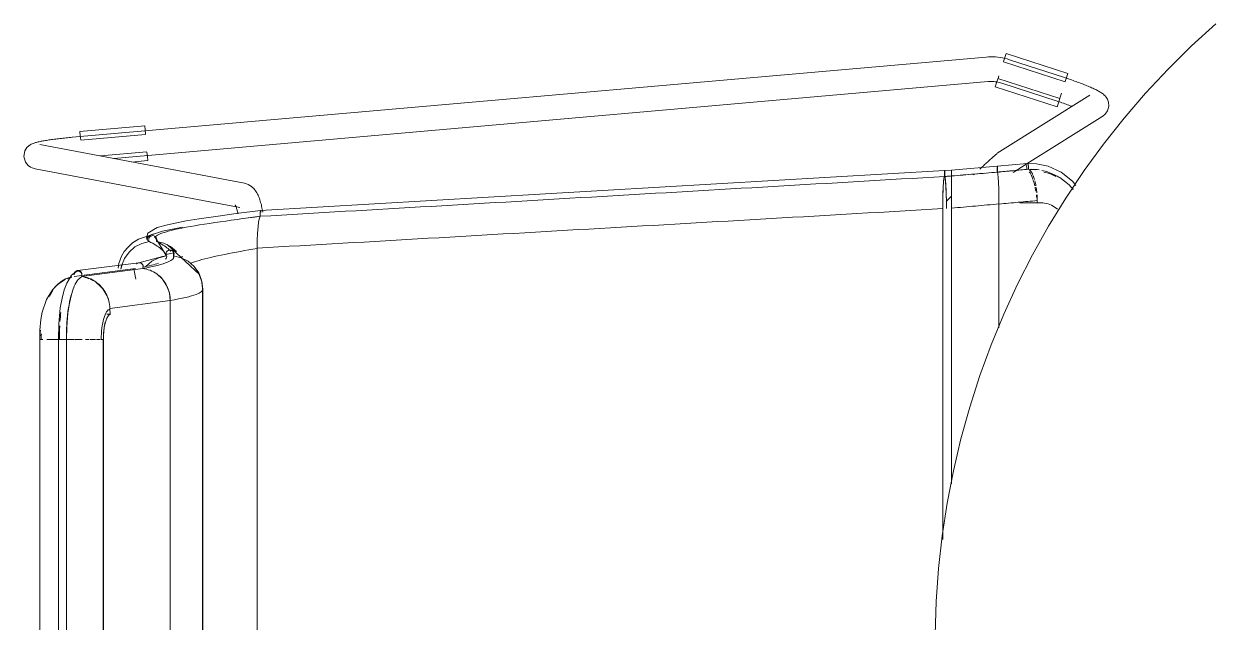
# Model space of a CAD drawing. Header units: millimetres. Extents: x 155927 to 326028, y -36033 to 97293.
# Drawn here: x 158907 to 159482, y 25555 to 25845 of the extents above; entities that cross this region are included whole.
import ezdxf

# ---------------------------------------------------------------- set-up
doc = ezdxf.new("R2010")
doc.units = ezdxf.units.MM
doc.header["$MEASUREMENT"] = 0
doc.layers.add('I-FURN', color=8, linetype='CONTINUOUS', lineweight=9)

msp = doc.modelspace()

# ---------------------------------------------------------------- linework, layer by layer
at = {"layer": 'I-FURN'}
for p, q in [((159485.06, 25845.47), (159473.25, 25834.68)), ((159473.25, 25834.68), (159461.87, 25823.43)), ((159373.53, 25829.29), (158930.21, 25790.35)), ((159373.57, 25829.3), (159373.53, 25829.3)), ((159374.71, 25829.37), (159373.57, 25829.3)), ((159375.86, 25829.4), (159374.71, 25829.37)), ((159377, 25829.39), (159375.86, 25829.4)), ((159378.14, 25829.33), (159377, 25829.39)), ((159379.28, 25829.22), (159378.14, 25829.33)), ((159380.41, 25829.07), (159379.28, 25829.22)), ((159381.53, 25828.87), (159380.41, 25829.07)), ((159382.65, 25828.63), (159381.53, 25828.87)), ((159381.91, 25826.97), (159411.91, 25817.28)), ((159381.95, 25827.08), (159382.58, 25829.06)), ((159382.58, 25829.06), (159383.21, 25831.01)), ((159383.75, 25828.34), (159382.65, 25828.63)), ((159383.21, 25831.01), (159413.22, 25821.32)), ((159384.85, 25828.01), (159383.75, 25828.34)), ((159411.66, 25819.3), (159384.85, 25828.01)), ((159379.33, 25818.99), (159379.71, 25820.16)), ((159413.22, 25821.32), (159412.59, 25819.37)), ((159461.87, 25823.43), (159450.96, 25811.73)), ((158950.23, 25780.06), (159374.58, 25817.34)), ((159374.58, 25817.34), (159375.24, 25817.39)), ((159375.24, 25817.39), (159375.9, 25817.4)), ((159375.9, 25817.4), (159376.56, 25817.4)), ((159376.56, 25817.4), (159377.23, 25817.36)), ((159377.23, 25817.36), (159377.89, 25817.3)), ((159377.89, 25817.3), (159378.54, 25817.21)), ((159378, 25814.85), (159378.63, 25816.81)), ((159378, 25814.85), (159408, 25805.16)), ((159378.54, 25817.21), (159379.19, 25817.1)), ((159378.63, 25816.81), (159379.26, 25818.78)), ((159379.19, 25817.1), (159379.84, 25816.96)), ((159409.31, 25809.21), (159379.3, 25818.9)), ((159379.84, 25816.96), (159380.48, 25816.79)), ((159380.48, 25816.79), (159381.12, 25816.6)), ((159381.12, 25816.6), (159381.14, 25816.6)), ((159381.14, 25816.6), (159407.96, 25807.88)), ((159412.12, 25819.15), (159411.66, 25819.3)), ((159412.59, 25819.37), (159411.95, 25817.39)), ((159412.86, 25818.9), (159412.12, 25819.15)), ((159413.6, 25818.66), (159412.86, 25818.9)), ((159414.33, 25818.41), (159413.6, 25818.66)), ((159415.06, 25818.16), (159414.33, 25818.41)), ((159415.78, 25817.9), (159415.06, 25818.16)), ((159416.5, 25817.65), (159415.78, 25817.9)), ((159417.2, 25817.4), (159416.5, 25817.65)), ((159417.9, 25817.14), (159417.2, 25817.4)), ((159418.59, 25816.89), (159417.9, 25817.14)), ((159419.27, 25816.63), (159418.59, 25816.89)), ((159419.93, 25816.38), (159419.27, 25816.63)), ((159420.59, 25816.12), (159419.93, 25816.38)), ((159421.23, 25815.87), (159420.59, 25816.12)), ((159421.85, 25815.62), (159421.23, 25815.87)), ((159422.46, 25815.37), (159421.85, 25815.62)), ((159423.06, 25815.13), (159422.46, 25815.37)), ((159423.64, 25814.88), (159423.06, 25815.13)), ((159424.2, 25814.64), (159423.64, 25814.88)), ((159424.74, 25814.4), (159424.2, 25814.64)), ((159425.27, 25814.16), (159424.74, 25814.4)), ((159423.82, 25810.81), (159380.23, 25783.5)), ((159409.27, 25809.09), (159408.63, 25807.12)), ((159409.34, 25809.3), (159410.14, 25811.78)), ((159425.78, 25813.93), (159425.27, 25814.16)), ((159426.27, 25813.69), (159425.78, 25813.93)), ((159426.75, 25813.46), (159426.27, 25813.69)), ((159427.2, 25813.23), (159426.75, 25813.46)), ((159427.64, 25813), (159427.2, 25813.23)), ((159428.07, 25812.77), (159427.64, 25813)), ((159428.48, 25812.54), (159428.07, 25812.77)), ((159428.88, 25812.31), (159428.48, 25812.54)), ((159429.27, 25812.07), (159428.88, 25812.31)), ((159429.66, 25811.81), (159429.27, 25812.07)), ((159430.05, 25811.53), (159429.66, 25811.81)), ((159430.45, 25811.22), (159430.05, 25811.53)), ((159430.88, 25810.85), (159430.45, 25811.22)), ((159431.34, 25810.39), (159430.88, 25810.85)), ((159431.86, 25809.76), (159431.34, 25810.39)), ((159432.43, 25808.85), (159431.86, 25809.76)), ((159432.95, 25807.46), (159432.43, 25808.85)), ((159450.96, 25811.73), (159440.52, 25799.6)), ((159408.29, 25807.78), (159407.96, 25807.88)), ((159408.63, 25807.12), (159408, 25805.16)), ((159408.98, 25807.55), (159408.29, 25807.78)), ((159409.67, 25807.32), (159408.98, 25807.55)), ((159410.35, 25807.09), (159409.67, 25807.32)), ((159411.03, 25806.85), (159410.35, 25807.09)), ((159411.7, 25806.62), (159411.03, 25806.85)), ((159412.37, 25806.38), (159411.7, 25806.62)), ((159413.03, 25806.15), (159412.37, 25806.38)), ((159413.67, 25805.91), (159413.03, 25806.15)), ((159414.31, 25805.68), (159413.67, 25805.91)), ((159414.93, 25805.44), (159414.31, 25805.68)), ((159431.31, 25801.53), (159432.53, 25803.26)), ((159432.53, 25803.26), (159433.12, 25805.49)), ((159433.12, 25805.49), (159432.95, 25807.46)), ((159393.42, 25777.6), (159430.19, 25800.64)), ((159431.31, 25801.53), (159430.19, 25800.64)), ((159440.52, 25799.6), (159430.58, 25787.07)), ((158933.82, 25793.16), (158965.23, 25795.92)), ((158933.99, 25791.12), (158933.82, 25793.16)), ((158934.19, 25788.93), (158965.6, 25791.69)), ((158965.23, 25795.92), (158965.41, 25793.88)), ((158965.41, 25793.88), (158965.59, 25791.81)), ((158908.06, 25785.38), (158908.97, 25786.23)), ((158908.97, 25786.23), (158909.67, 25786.71)), ((158909.67, 25786.71), (158910.23, 25787.02)), ((158910.23, 25787.02), (158910.7, 25787.23)), ((158910.7, 25787.23), (158911.13, 25787.4)), ((158911.13, 25787.4), (158911.54, 25787.54)), ((158911.54, 25787.54), (158911.93, 25787.67)), ((158911.93, 25787.67), (158912.33, 25787.78)), ((158912.33, 25787.78), (158912.73, 25787.89)), ((158912.73, 25787.89), (158913.14, 25787.99)), ((158913.14, 25787.99), (158913.57, 25788.09)), ((158913.57, 25788.09), (158914.01, 25788.19)), ((158914.01, 25788.19), (158914.47, 25788.29)), ((159013.65, 25768.05), (158914.36, 25786.87)), ((158914.47, 25788.29), (158914.95, 25788.38)), ((158914.95, 25788.38), (158915.45, 25788.48)), ((158915.45, 25788.48), (158915.96, 25788.57)), ((158915.96, 25788.57), (158916.49, 25788.67)), ((158916.49, 25788.67), (158917.04, 25788.76)), ((158917.04, 25788.76), (158917.61, 25788.85)), ((158917.61, 25788.85), (158918.2, 25788.94)), ((158918.2, 25788.94), (158918.8, 25789.04)), ((158918.8, 25789.04), (158919.42, 25789.13)), ((158919.42, 25789.13), (158920.06, 25789.22)), ((158920.06, 25789.22), (158920.7, 25789.3)), ((158920.7, 25789.3), (158921.37, 25789.39)), ((158921.37, 25789.39), (158922.04, 25789.48)), ((158922.04, 25789.48), (158922.73, 25789.57)), ((158922.73, 25789.57), (158923.43, 25789.65)), ((158923.43, 25789.65), (158924.14, 25789.73)), ((158924.14, 25789.73), (158924.86, 25789.81)), ((158924.86, 25789.81), (158925.58, 25789.89)), ((158925.58, 25789.89), (158926.32, 25789.97)), ((158926.32, 25789.97), (158927.06, 25790.05)), ((158927.06, 25790.05), (158927.8, 25790.12)), ((158927.8, 25790.12), (158928.55, 25790.19)), ((158928.55, 25790.19), (158929.3, 25790.26)), ((158929.3, 25790.26), (158930.05, 25790.33)), ((158930.05, 25790.33), (158930.21, 25790.35)), ((158934.18, 25789.05), (158933.99, 25791.12)), ((159430.58, 25787.07), (159421.14, 25774.15)), ((158906.53, 25780.96), (158907.02, 25783.72)), ((158907.37, 25778.21), (158906.53, 25780.96)), ((158907.02, 25783.72), (158908.06, 25785.38)), ((158966.34, 25783.24), (158943.86, 25781.27)), ((158966.35, 25783.12), (158966.53, 25781.05)), ((158966.53, 25781.05), (158966.71, 25779.01)), ((159376.09, 25780.06), (159375.73, 25779.73)), ((159376.45, 25780.38), (159376.09, 25780.06)), ((159376.78, 25780.68), (159376.45, 25780.38)), ((159377.1, 25780.97), (159376.78, 25780.68)), ((159377.41, 25781.24), (159377.1, 25780.97)), ((159377.71, 25781.5), (159377.41, 25781.24)), ((159377.99, 25781.74), (159377.71, 25781.5)), ((159378.25, 25781.97), (159377.99, 25781.74)), ((159378.51, 25782.18), (159378.25, 25781.97)), ((159378.75, 25782.39), (159378.51, 25782.18)), ((159378.98, 25782.58), (159378.75, 25782.39)), ((159379.2, 25782.76), (159378.98, 25782.58)), ((159379.42, 25782.93), (159379.2, 25782.76)), ((159379.65, 25783.1), (159379.42, 25782.93)), ((159379.91, 25783.29), (159379.65, 25783.1)), ((159380.23, 25783.5), (159379.91, 25783.29)), ((158907.37, 25778.21), (158908.69, 25776.64)), ((158908.69, 25776.64), (158909.77, 25775.89)), ((158909.77, 25775.89), (158910.57, 25775.51)), ((158910.57, 25775.51), (158911.19, 25775.3)), ((158911.19, 25775.3), (158911.71, 25775.16)), ((158911.71, 25775.16), (158912.12, 25775.08)), ((158912.12, 25775.08), (159011.42, 25756.26)), ((158958.82, 25778.32), (158966.71, 25779.01)), ((159021.5, 25754.86), (159353.41, 25774.15)), ((159353.38, 25774.08), (159353.35, 25773.9)), ((159353.41, 25774.15), (159353.38, 25774.08)), ((159356.76, 25774.42), (159353.41, 25774.15)), ((159353.43, 25774.08), (159353.41, 25774.15)), ((159353.46, 25773.89), (159353.43, 25774.08)), ((159356.76, 25774.42), (159378.97, 25776.25)), ((159356.76, 25774.35), (159356.76, 25774.42)), ((159356.76, 25774.42), (159356.77, 25774.35)), ((159356.77, 25774.36), (159356.76, 25774.42)), ((159356.76, 25774.42), (159356.76, 25774.36)), ((159356.76, 25774.36), (159356.76, 25774.17)), ((159356.76, 25774.16), (159356.76, 25774.35)), ((159356.76, 25774.17), (159356.76, 25773.87)), ((159356.76, 25773.87), (159356.76, 25774.16)), ((159356.77, 25774.17), (159356.77, 25774.36)), ((159356.77, 25774.35), (159356.77, 25774.17)), ((159356.77, 25774.17), (159356.77, 25773.87)), ((159356.77, 25773.88), (159356.77, 25774.17)), ((159370.98, 25775.33), (159370.49, 25774.88)), ((159371.46, 25775.78), (159370.98, 25775.33)), ((159371.93, 25776.22), (159371.46, 25775.78)), ((159372.39, 25776.65), (159371.93, 25776.22)), ((159372.84, 25777.08), (159372.39, 25776.65)), ((159373.29, 25777.49), (159372.84, 25777.08)), ((159373.72, 25777.89), (159373.29, 25777.49)), ((159374.15, 25778.29), (159373.72, 25777.89)), ((159374.56, 25778.67), (159374.15, 25778.29)), ((159374.96, 25779.03), (159374.56, 25778.67)), ((159375.35, 25779.39), (159374.96, 25779.03)), ((159375.73, 25779.73), (159375.35, 25779.39)), ((159378.87, 25774.87), (159378.86, 25774.38)), ((159378.86, 25774.38), (159378.87, 25774.87)), ((159378.86, 25774.38), (159378.86, 25773.89)), ((159378.86, 25773.88), (159378.86, 25774.38)), ((159378.88, 25775.33), (159378.87, 25774.87)), ((159378.87, 25774.87), (159378.88, 25775.32)), ((159378.92, 25776), (159378.89, 25775.71)), ((159378.89, 25775.7), (159378.92, 25776)), ((159378.94, 25776.19), (159378.92, 25776)), ((159378.92, 25776), (159378.94, 25776.18)), ((159378.97, 25776.25), (159378.94, 25776.19)), ((159378.94, 25776.18), (159378.97, 25776.25)), ((159378.97, 25776.25), (159393.46, 25777.67)), ((159378.97, 25776.25), (159378.99, 25776.18)), ((159378.99, 25776.18), (159378.97, 25776.25)), ((159379.02, 25775.99), (159378.99, 25776.18)), ((159379.04, 25775.7), (159379.02, 25775.99)), ((159379.02, 25775.99), (159379.04, 25775.69)), ((159379.05, 25775.31), (159379.04, 25775.7)), ((159379.04, 25775.69), (159379.05, 25775.31)), ((159379.06, 25774.86), (159379.05, 25775.31)), ((159379.05, 25775.31), (159379.06, 25774.86)), ((159379.07, 25774.37), (159379.06, 25774.86)), ((159379.06, 25774.86), (159379.07, 25774.36)), ((159379.07, 25773.87), (159379.07, 25774.37)), ((159379.07, 25774.36), (159379.07, 25773.87)), ((159386.6, 25773.33), (159393.05, 25777.37)), ((159398.02, 25777.46), (159392.56, 25777.55)), ((159403.67, 25776.25), (159398.02, 25777.46)), ((159409.99, 25773.35), (159403.67, 25776.25)), ((159421.14, 25774.15), (159412.23, 25760.86)), ((159352.9, 25768.68), (159352.74, 25766.17)), ((159353.1, 25770.43), (159352.9, 25768.68)), ((159353.31, 25771.31), (159353.1, 25770.43)), ((159353.31, 25773.22), (159353.3, 25772.77)), ((159353.3, 25772.77), (159353.3, 25772.28)), ((159353.3, 25772.28), (159353.3, 25771.78)), ((159353.3, 25771.78), (159353.31, 25771.31)), ((159353.33, 25773.6), (159353.31, 25773.22)), ((159353.35, 25773.9), (159353.33, 25773.6)), ((159353.48, 25773.6), (159353.46, 25773.89)), ((159353.5, 25773.21), (159353.48, 25773.6)), ((159353.51, 25772.76), (159353.5, 25773.21)), ((159353.52, 25772.27), (159353.51, 25772.76)), ((159353.51, 25771.78), (159353.52, 25772.27)), ((159353.51, 25771.31), (159353.51, 25771.78)), ((159353.72, 25770.41), (159353.51, 25771.31)), ((159353.91, 25768.65), (159353.72, 25770.41)), ((159354.07, 25766.16), (159353.91, 25768.65)), ((159356.72, 25766.43), (159356.73, 25768.93)), ((159356.73, 25768.93), (159356.72, 25766.43)), ((159356.73, 25768.93), (159356.74, 25770.68)), ((159356.74, 25770.68), (159356.73, 25768.93)), ((159356.76, 25773.49), (159356.76, 25773.87)), ((159356.76, 25773.87), (159356.76, 25773.49)), ((159356.76, 25773.03), (159356.76, 25773.49)), ((159356.76, 25773.49), (159356.76, 25773.04)), ((159356.76, 25773.04), (159356.76, 25772.55)), ((159356.76, 25772.54), (159356.76, 25773.03)), ((159356.76, 25772.55), (159356.76, 25772.05)), ((159356.76, 25772.05), (159356.76, 25772.54)), ((159356.76, 25771.58), (159356.76, 25772.05)), ((159356.76, 25772.05), (159356.76, 25771.58)), ((159356.77, 25773.5), (159356.77, 25773.88)), ((159356.77, 25773.87), (159356.77, 25773.49)), ((159356.77, 25773.04), (159356.77, 25773.5)), ((159356.77, 25773.49), (159356.77, 25773.04)), ((159356.77, 25773.04), (159356.77, 25772.55)), ((159356.77, 25772.55), (159356.77, 25773.04)), ((159356.77, 25772.55), (159356.77, 25772.05)), ((159356.77, 25772.06), (159356.77, 25772.55)), ((159356.77, 25771.59), (159356.77, 25772.06)), ((159356.77, 25772.05), (159356.77, 25771.58)), ((159356.79, 25770.7), (159356.77, 25771.59)), ((159356.77, 25771.58), (159356.79, 25770.7)), ((159356.79, 25770.7), (159356.8, 25768.95)), ((159356.8, 25768.95), (159356.79, 25770.7)), ((159356.8, 25768.95), (159356.81, 25766.45)), ((159356.81, 25766.45), (159356.8, 25768.95)), ((159368.01, 25772.52), (159367.5, 25772.04)), ((159378.86, 25773.89), (159378.87, 25773.41)), ((159378.87, 25773.41), (159378.86, 25773.88)), ((159379.06, 25773.4), (159379.07, 25773.87)), ((159379.07, 25773.87), (159379.06, 25773.4)), ((159379.06, 25773.4), (159379.25, 25772.51)), ((159379.25, 25772.51), (159379.06, 25773.4)), ((159379.25, 25772.51), (159379.43, 25770.79)), ((159379.43, 25770.77), (159379.25, 25772.51)), ((159379.43, 25770.78), (159379.58, 25768.34)), ((159379.58, 25768.3), (159379.43, 25770.77)), ((159409.28, 25770.77), (159405.59, 25772.68)), ((159413.85, 25767.28), (159409.28, 25770.77)), ((159415.52, 25769.01), (159409.99, 25773.35)), ((159417.15, 25766.97), (159415.52, 25769.01)), ((159013.65, 25768.05), (159014.64, 25767.79)), ((159014.64, 25767.79), (159015.53, 25767.43)), ((159015.53, 25767.43), (159016.32, 25766.99)), ((159016.32, 25766.99), (159017.01, 25766.51)), ((159017.01, 25766.51), (159017.61, 25766)), ((159017.61, 25766), (159018.13, 25765.48)), ((159018.13, 25765.48), (159018.58, 25764.95)), ((159018.58, 25764.95), (159018.98, 25764.42)), ((159018.98, 25764.42), (159019.34, 25763.88)), ((159019.34, 25763.88), (159019.66, 25763.34)), ((159019.66, 25763.34), (159019.95, 25762.81)), ((159019.95, 25762.81), (159020.23, 25762.25)), ((159352.62, 25763.04), (159352.54, 25759.48)), ((159352.74, 25766.17), (159352.62, 25763.04)), ((159354.19, 25763.04), (159354.07, 25766.16)), ((159354.27, 25759.49), (159354.19, 25763.04)), ((159356.7, 25759.75), (159356.71, 25763.31)), ((159356.71, 25763.31), (159356.7, 25759.75)), ((159356.82, 25763.32), (159356.81, 25766.45)), ((159356.81, 25766.44), (159356.82, 25763.32)), ((159356.83, 25759.75), (159356.82, 25763.32)), ((159356.82, 25763.31), (159356.83, 25759.75)), ((159379.58, 25768.3), (159379.69, 25765.26)), ((159379.7, 25765.2), (159379.58, 25768.3)), ((159379.7, 25765.2), (159379.77, 25761.76)), ((159379.77, 25761.76), (159379.7, 25765.2)), ((159415.8, 25764.94), (159413.85, 25767.28)), ((159009.19, 25757.48), (159009.2, 25757.46)), ((159009.2, 25757.46), (159009.25, 25757.38)), ((159009.25, 25757.38), (159009.29, 25757.3)), ((159009.29, 25757.3), (159009.37, 25757.14)), ((159009.37, 25757.14), (159009.45, 25756.95)), ((159009.45, 25756.95), (159009.55, 25756.72)), ((159020.23, 25762.25), (159020.48, 25761.69)), ((159020.48, 25761.69), (159020.71, 25761.12)), ((159020.71, 25761.12), (159020.93, 25760.54)), ((159020.93, 25760.54), (159021.14, 25759.95)), ((159021.14, 25759.95), (159021.33, 25759.34)), ((159021.33, 25759.34), (159021.51, 25758.73)), ((159021.51, 25758.73), (159021.69, 25758.1)), ((159021.69, 25758.1), (159021.85, 25757.45)), ((159021.85, 25757.45), (159022, 25756.8)), ((159352.54, 25759.48), (159352.51, 25755.7)), ((159356.82, 25761.76), (159354.15, 25759.18)), ((159354.3, 25755.81), (159354.27, 25759.49)), ((159356.83, 25759.75), (159356.83, 25755.96)), ((159356.83, 25755.96), (159356.83, 25759.75)), ((159379.77, 25761.67), (159379.8, 25758.02)), ((159379.8, 25757.9), (159379.77, 25761.66)), ((159379.8, 25697.79), (159379.8, 25757.9)), ((159379.8, 25757.9), (159379.8, 25697.79)), ((159399.59, 25758.61), (159389.84, 25758.61)), ((159398.35, 25759.6), (159398.35, 25758.55)), ((159412.23, 25760.86), (159403.85, 25747.23)), ((158999.71, 25751.95), (158991.69, 25750.77)), ((159009.64, 25753.3), (158999.71, 25751.95)), ((159009.55, 25756.72), (159009.65, 25756.45)), ((159021.5, 25754.86), (159009.64, 25753.3)), ((159009.65, 25756.45), (159009.76, 25756.15)), ((159009.76, 25756.15), (159009.86, 25755.81)), ((159009.86, 25755.81), (159009.97, 25755.44)), ((159009.97, 25755.44), (159010.08, 25755.05)), ((159010.08, 25755.05), (159010.19, 25754.63)), ((159010.19, 25754.63), (159010.29, 25754.18)), ((159010.29, 25754.18), (159010.39, 25753.71)), ((159010.39, 25753.71), (159010.49, 25753.22)), ((159020.91, 25751.09), (159020.54, 25749.35)), ((159020.54, 25749.35), (159020.91, 25751.09)), ((159020.91, 25751.09), (159021.31, 25751.99)), ((159021.31, 25751.99), (159020.91, 25751.09)), ((159021.32, 25753.91), (159021.29, 25753.45)), ((159021.29, 25753.46), (159021.32, 25753.91)), ((159021.29, 25752.96), (159021.29, 25753.46)), ((159021.29, 25753.45), (159021.29, 25752.96)), ((159021.29, 25752.96), (159021.29, 25752.46)), ((159021.29, 25752.47), (159021.29, 25752.96)), ((159021.31, 25751.99), (159021.29, 25752.47)), ((159021.29, 25752.46), (159021.31, 25751.99)), ((159021.32, 25753.91), (159021.35, 25754.3)), ((159021.35, 25754.29), (159021.32, 25753.91)), ((159021.35, 25754.3), (159021.39, 25754.6)), ((159021.39, 25754.59), (159021.35, 25754.29)), ((159021.55, 25754.8), (159021.5, 25754.86)), ((159021.5, 25754.86), (159021.55, 25754.8)), ((159021.6, 25754.62), (159021.64, 25754.33)), ((159021.64, 25754.32), (159021.6, 25754.61)), ((159021.64, 25754.33), (159021.68, 25753.95)), ((159021.68, 25753.94), (159021.64, 25754.32)), ((159022, 25756.8), (159022.14, 25756.13)), ((159022.14, 25756.13), (159022.28, 25755.45)), ((159022.28, 25755.45), (159022.4, 25754.76)), ((159022.4, 25754.76), (159022.52, 25754.05)), ((159352.51, 25755.7), (159352.51, 25595.12)), ((159352.51, 25595.12), (159352.51, 25755.7)), ((159356.83, 25755.96), (159356.83, 25622.22)), ((159356.83, 25622.22), (159356.83, 25755.96)), ((158971.36, 25746.52), (158966.72, 25743.75)), ((158976.36, 25747.93), (158971.36, 25746.52)), ((158983.58, 25746.75), (158973.92, 25744.85)), ((158985.38, 25749.73), (158976.36, 25747.93)), ((158991.69, 25750.77), (158985.38, 25749.73)), ((159019.99, 25743.8), (159020.23, 25746.85)), ((159020.23, 25746.85), (159019.99, 25743.75)), ((159020.23, 25746.88), (159020.54, 25749.35)), ((159020.54, 25749.34), (159020.23, 25746.85)), ((159020.54, 25749.35), (159020.54, 25749.35)), ((159403.85, 25747.23), (159396.03, 25733.28)), ((158962.21, 25740.86), (158959.38, 25739.05)), ((158973.92, 25744.85), (158962.21, 25740.86)), ((158967.41, 25739.75), (158963.78, 25738.84)), ((158966.72, 25743.75), (158966.19, 25741.57)), ((158966.19, 25741.57), (158966.49, 25740.65)), ((158967.2, 25740.71), (158967.28, 25741.21)), ((158967.28, 25741.21), (158967.2, 25740.72)), ((158967.41, 25739.75), (158967.25, 25740.22)), ((158967.25, 25740.22), (158967.41, 25739.75)), ((158967.47, 25741.67), (158967.28, 25741.21)), ((158967.28, 25741.21), (158967.48, 25741.66)), ((158967.78, 25742.05), (158967.47, 25741.67)), ((158967.48, 25741.66), (158967.78, 25742.05)), ((158967.78, 25742.05), (158968.18, 25742.35)), ((158968.17, 25742.35), (158967.78, 25742.05)), ((158968.63, 25742.55), (158968.17, 25742.35)), ((158968.18, 25742.35), (158968.63, 25742.55)), ((158968.63, 25742.55), (158969.11, 25742.62)), ((158969.11, 25742.62), (158968.63, 25742.55)), ((158969.11, 25742.62), (158969.6, 25742.56)), ((158969.6, 25742.56), (158969.11, 25742.62)), ((158969.6, 25742.56), (158970.06, 25742.38)), ((158970.06, 25742.38), (158969.6, 25742.56)), ((158969.97, 25742.42), (158975.68, 25733.03)), ((158970.06, 25742.38), (158970.46, 25742.09)), ((158970.46, 25742.09), (158970.06, 25742.38)), ((158970.46, 25742.09), (158970.78, 25741.71)), ((158970.78, 25741.71), (158970.46, 25742.09)), ((158970.78, 25741.71), (158970.99, 25741.26)), ((158970.99, 25741.26), (158970.78, 25741.71)), ((158971.05, 25740.27), (158970.9, 25739.8)), ((158970.9, 25739.8), (158971.05, 25740.27)), ((158970.9, 25739.8), (158974.51, 25739.01)), ((158974.51, 25739.01), (158970.9, 25739.8)), ((158970.99, 25741.26), (158971.08, 25740.77)), ((158971.08, 25740.77), (158970.99, 25741.26)), ((158971.08, 25740.77), (158971.05, 25740.27)), ((158971.05, 25740.27), (158971.08, 25740.77)), ((159019.78, 25736.52), (159019.84, 25740.21)), ((159019.84, 25740.21), (159019.78, 25736.44)), ((159019.84, 25740.27), (159019.99, 25743.75)), ((159019.99, 25743.75), (159019.84, 25740.21)), ((158955.36, 25734.89), (158954.02, 25732.61)), ((158957.14, 25737.05), (158955.36, 25734.89)), ((158957.63, 25734.62), (158955.46, 25731.54)), ((158959.38, 25739.05), (158957.14, 25737.05)), ((158960.46, 25737.1), (158957.63, 25734.62)), ((158957.63, 25734.62), (158958.6, 25735.61)), ((158963.78, 25738.84), (158960.46, 25737.1)), ((158974.51, 25739.01), (158977.83, 25737.36)), ((158977.83, 25737.37), (158974.51, 25739.01)), ((158979.39, 25734.3), (158975.5, 25733.47)), ((158975.66, 25734.25), (158975.58, 25733.76)), ((158975.58, 25733.75), (158975.66, 25734.24)), ((158975.86, 25734.7), (158975.66, 25734.25)), ((158975.66, 25734.24), (158975.87, 25734.69)), ((158976.18, 25735.08), (158975.86, 25734.7)), ((158975.87, 25734.69), (158976.18, 25735.08)), ((158976.16, 25738.31), (158991.86, 25723.71)), ((158976.18, 25735.08), (158976.58, 25735.37)), ((158976.58, 25735.37), (158976.18, 25735.08)), ((158976.58, 25735.37), (158977.04, 25735.56)), ((158977.04, 25735.56), (158976.58, 25735.37)), ((158977.04, 25735.56), (158977.53, 25735.63)), ((158977.53, 25735.63), (158977.04, 25735.56)), ((158977.53, 25735.63), (158978.02, 25735.56)), ((158978.02, 25735.56), (158977.53, 25735.63)), ((158980.67, 25734.97), (158977.83, 25737.37)), ((158977.83, 25737.36), (158980.67, 25734.97)), ((158978.02, 25735.56), (158978.48, 25735.37)), ((158978.49, 25735.37), (158978.02, 25735.56)), ((158978.48, 25735.37), (158978.89, 25735.08)), ((158978.89, 25735.08), (158978.49, 25735.37)), ((158978.89, 25735.08), (158979.2, 25734.69)), ((158979.2, 25734.7), (158978.89, 25735.08)), ((158979.4, 25734.25), (158979.2, 25734.7)), ((158979.2, 25734.69), (158979.4, 25734.24)), ((158979.26, 25734.6), (158979.3, 25731.72)), ((158979.49, 25733.76), (158979.4, 25734.25)), ((158979.4, 25734.24), (158979.48, 25733.75)), ((159019.78, 25736.44), (159019.78, 25353.04)), ((159019.78, 25353.04), (159019.78, 25736.44)), ((158932.62, 25725.62), (158962.4, 25729.48)), ((158952.72, 25729.01), (158952.43, 25726.75)), ((158954.02, 25732.61), (158952.72, 25729.01)), ((158955.46, 25731.54), (158954.06, 25728.02)), ((158961.72, 25729.24), (158961.33, 25728.94)), ((158962.16, 25729.43), (158961.72, 25729.24)), ((158962.63, 25729.49), (158962.16, 25729.43)), ((158962.32, 25729.46), (158973.93, 25732.43)), ((158963.1, 25729.42), (158962.63, 25729.49)), ((158963.54, 25729.24), (158963.1, 25729.42)), ((158963.92, 25728.94), (158963.54, 25729.24)), ((158964.22, 25728.56), (158963.92, 25728.94)), ((158964.42, 25728.11), (158964.22, 25728.56)), ((158964.49, 25727.61), (158964.42, 25728.11)), ((158968.67, 25730.14), (158965.8, 25727.63)), ((158972.07, 25731.89), (158968.67, 25730.14)), ((158975.78, 25732.79), (158972.07, 25731.89)), ((158973.93, 25732.43), (158975.8, 25732.76)), ((158975.58, 25733.76), (158975.62, 25733.26)), ((158975.62, 25733.26), (158975.58, 25733.75)), ((158975.78, 25732.79), (158975.62, 25733.26)), ((158975.62, 25733.26), (158975.78, 25732.79)), ((158979.45, 25733.26), (158979.28, 25732.79)), ((158979.29, 25732.79), (158979.45, 25733.26)), ((158983, 25731.9), (158979.29, 25732.79)), ((158979.45, 25733.26), (158979.49, 25733.76)), ((158979.48, 25733.75), (158979.45, 25733.26)), ((158986.4, 25730.14), (158983, 25731.9)), ((158983, 25731.89), (158986.39, 25730.14)), ((158986.39, 25730.14), (158989.26, 25727.63)), ((158989.27, 25727.63), (158986.4, 25730.14)), ((159396.03, 25733.28), (159388.78, 25719.02)), ((158929.74, 25723.37), (158927.43, 25719.54)), ((158932.12, 25725.27), (158929.74, 25723.37)), ((158931.06, 25722.78), (158960.75, 25726.63)), ((158937.03, 25723.55), (158934.59, 25723.24)), ((158964.3, 25726.65), (158934.6, 25722.8)), ((158953.69, 25726.28), (158954.07, 25728.02)), ((158954.06, 25728.02), (158953.69, 25726.28)), ((158959.97, 25726.5), (158960.97, 25721.45)), ((158964.46, 25727.12), (158964.49, 25727.61)), ((158973.81, 25721.53), (158971.07, 25724.02)), ((158989.26, 25727.63), (158991.43, 25724.49)), ((158991.44, 25724.5), (158989.27, 25727.63)), ((158991.26, 25724.81), (158992.99, 25720.35)), ((158991.43, 25724.49), (158992.8, 25720.93)), ((158992.8, 25720.93), (158991.44, 25724.5)), ((158991.86, 25723.71), (158992.56, 25721.79)), ((158922.29, 25718.24), (158920.45, 25716.26)), ((158924.36, 25719.91), (158922.29, 25718.24)), ((158926.63, 25721.24), (158924.36, 25719.91)), ((158927.43, 25719.54), (158926.24, 25716.38)), ((158930.58, 25716.84), (158929.48, 25713.4)), ((158975.89, 25718.42), (158973.87, 25721.46)), ((158977.2, 25714.87), (158975.89, 25718.42)), ((158992.8, 25720.93), (158993.28, 25717.14)), ((158993.28, 25717.14), (158992.8, 25720.93)), ((158992.99, 25720.35), (158993.43, 25716.6)), ((158993.28, 25717.14), (158993.28, 25372.35)), ((158993.28, 25372.35), (158993.28, 25717.14)), ((158993.43, 25677.69), (158993.43, 25716.6)), ((159388.78, 25719.02), (159382.09, 25704.48)), ((158917.58, 25711.55), (158915.56, 25705.39)), ((158920.45, 25716.26), (158917.58, 25711.55)), ((158925.16, 25712.33), (158924.29, 25707.62)), ((158926.24, 25716.38), (158925.16, 25712.33)), ((158929.48, 25713.4), (158928.51, 25708.97)), ((158948.4, 25707.24), (158977.68, 25711.1)), ((158977.68, 25711.1), (158977.2, 25714.87)), ((158977.68, 25711.1), (158977.68, 25378.39)), ((158977.68, 25378.39), (158977.68, 25711.1)), ((158915.56, 25705.39), (158914.91, 25701.9)), ((158924.29, 25707.62), (158923.5, 25699.73)), ((158928.51, 25708.97), (158927.92, 25704.96)), ((158948.47, 25704.52), (158948.4, 25707.24)), ((158914.91, 25701.9), (158914.39, 25696.69)), ((158923.5, 25699.73), (158923.35, 25692.17)), ((158927.92, 25704.96), (158927.39, 25698.39)), ((158945.64, 25698.06), (158946.15, 25700.55)), ((158946.15, 25700.55), (158946.82, 25702.53)), ((158948.47, 25704.52), (158946.8, 25704.52)), ((158946.82, 25702.53), (158947.61, 25703.89)), ((158947.61, 25703.89), (158948.47, 25704.52)), ((159382.09, 25704.48), (159376, 25689.69)), ((158914.39, 25696.69), (158914.31, 25692.17)), ((158927.39, 25698.39), (158927.31, 25692.17)), ((158945.21, 25692.17), (158945.32, 25695.21)), ((158945.32, 25695.21), (158945.64, 25698.06)), ((158914.48, 25692.17), (158914.31, 25692.17)), ((158914.31, 25692.17), (158914.31, 25397.32)), ((158914.33, 25692.17), (158915.8, 25692.17)), ((158917.83, 25692.17), (158920.41, 25692.17)), ((158923.59, 25692.17), (158920.43, 25692.17)), ((158920.58, 25692.17), (158923.59, 25692.17)), ((158923.35, 25692.17), (158923.35, 25397.32)), ((158923.35, 25692.17), (158927.2, 25692.17)), ((158923.42, 25692.17), (158923.35, 25692.17)), ((158923.61, 25692.17), (158923.42, 25692.17)), ((158923.92, 25692.17), (158923.61, 25692.17)), ((158924.31, 25692.17), (158923.92, 25692.17)), ((158924.76, 25692.17), (158924.31, 25692.17)), ((158925.26, 25692.17), (158924.76, 25692.17)), ((158925.75, 25692.17), (158925.26, 25692.17)), ((158926.23, 25692.17), (158925.75, 25692.17)), ((158926.65, 25692.17), (158926.23, 25692.17)), ((158926.98, 25692.17), (158926.65, 25692.17)), ((158927.2, 25692.17), (158926.98, 25692.17)), ((158931.09, 25692.17), (158927.28, 25692.17)), ((158927.28, 25692.17), (158931.09, 25692.17)), ((158927.31, 25397.32), (158927.31, 25692.17)), ((158931.29, 25692.17), (158934.85, 25692.17)), ((158936.47, 25692.17), (158938.32, 25692.17)), ((158938.84, 25692.17), (158941.3, 25692.17)), ((158941.89, 25692.17), (158943.62, 25692.17)), ((158945.15, 25692.17), (158945.15, 25397.32)), ((158945.21, 25397.32), (158945.21, 25692.17)), ((159376, 25689.69), (159370.5, 25674.66)), ((158993.43, 25372.89), (158993.43, 25677.69)), ((159370.5, 25674.66), (159365.61, 25659.43)), ((159365.61, 25659.43), (159361.33, 25644.01)), ((159361.33, 25644.01), (159357.67, 25628.44)), ((159357.67, 25628.44), (159354.64, 25612.73)), ((159354.64, 25612.73), (159352.23, 25596.91)), ((159352.23, 25596.91), (159350.46, 25581.01)), ((159350.46, 25581.01), (159349.33, 25565.05)), ((159349.33, 25565.05), (159348.84, 25549.06))]:
    msp.add_line(p, q, dxfattribs=at)
for centre, major_axis, ratio, start_param, end_param in [((158962.63, 25727.53), (0, -1.96), 0.955139, 1.359855, 3.903556), ((158962.61, 25710.97), (0, -15.78), 0.955139, 2.787556, 3.029056), ((158962.61, 25710.97), (0, -15.78), 0.955139, 2.545839, 2.787386), ((158962.61, 25710.97), (0, -15.78), 0.955139, 2.304047, 2.545717), ((158962.61, 25710.97), (0, -15.78), 0.955139, 1.579038, 2.297985), ((158918.59, 25692.17), (0, -12.4), 0.287441, 4.492176, 4.712389), ((158930.06, 25692.17), (15.75, 0), 0.000004, 0.290246, 0.472486)]:
    msp.add_ellipse(centre, major_axis=major_axis, ratio=ratio, start_param=start_param, end_param=end_param, dxfattribs=at)
for points, knots in [([(159353.31, 25771.32), (159353.3, 25771.54), (159353.29, 25772.03), (159353.3, 25772.66), (159353.31, 25773.12), (159353.32, 25773.54), (159353.35, 25773.99), (159353.39, 25774.15), (159353.41, 25774.15)], [-1, -1, -1, -1, -0.90625, -0.8125, -0.765625, -0.71875, -0.625, -0.501507, -0.501507, -0.501507, -0.501507]), ([(159353.41, 25774.15), (159353.43, 25774.15), (159353.45, 25774.01), (159353.48, 25773.62), (159353.5, 25773.23), (159353.51, 25772.77), (159353.52, 25772.28), (159353.52, 25771.77), (159353.51, 25771.46), (159353.51, 25771.31)], [-0.5, -0.5, -0.5, -0.5, -0.375, -0.3125, -0.25, -0.1875, -0.125, -0.0625, 0, 0, 0, 0]), ([(159393.28, 25774.74), (159393.29, 25774.96), (159393.29, 25775.44), (159393.2, 25776.2), (159393.05, 25776.86), (159392.87, 25777.3), (159392.76, 25777.45), (159392.71, 25777.49)], [-1, -1, -1, -1, -0.90625, -0.8125, -0.71875, -0.625, -0.5625, -0.5625, -0.5625, -0.5625]), ([(159393.61, 25777.62), (159393.63, 25777.61), (159393.68, 25777.56), (159393.75, 25777.46), (159393.85, 25777.26), (159393.95, 25776.94), (159394.03, 25776.55), (159394.06, 25776.19), (159394.08, 25775.82), (159394.07, 25775.37), (159394.04, 25775.01), (159394.01, 25774.84)], [0.5555556, 0.5555556, 0.5555556, 0.5555556, 0.5833333, 0.6180556, 0.6527778, 0.7222222, 0.7916667, 0.8263889, 0.8611111, 0.9305556, 1, 1, 1, 1]), ([(159394.01, 25774.84), (159394.41, 25774.69), (159395.15, 25774.13), (159395.85, 25773), (159396.17, 25772.32)], [0, 0, 0, 0, 0.1666667, 0.3309695, 0.3309695, 0.3309695, 0.3309695]), ([(159400.59, 25774.26), (159402.71, 25773.82), (159405.78, 25772.81), (159408.55, 25771.17), (159409.42, 25770.59)], [0.1763318, 0.1763318, 0.1763318, 0.1763318, 0.3333333, 0.408557, 0.408557, 0.408557, 0.408557]), ([(159352.51, 25755.7), (159352.51, 25756.97), (159352.53, 25759.52), (159352.61, 25763.12), (159352.73, 25766.29), (159352.95, 25769.65), (159353.16, 25771.04), (159353.31, 25771.32)], [-1, -1, -1, -1, -0.833333, -0.666667, -0.5, -0.333333, 0, 0, 0, 0]), ([(159353.51, 25771.31), (159353.65, 25771.02), (159353.86, 25769.62), (159354.08, 25766.27), (159354.2, 25763.12), (159354.28, 25759.56), (159354.3, 25757.05), (159354.3, 25755.81)], [-1, -1, -1, -1, -0.6666667, -0.5, -0.3333333, -0.1666667, -0.003964, -0.003964, -0.003964, -0.003964]), ([(159372.76, 25772.91), (159371.12, 25772.77), (159365.79, 25772.33), (159360.45, 25771.88), (159356.76, 25771.58)], [0.2766114, 0.2766114, 0.2766114, 0.2766114, 0.5, 1, 1, 1, 1]), ([(159407.35, 25771.31), (159406.77, 25771.64), (159404.91, 25772.67), (159402.93, 25773.17), (159401.56, 25773.39)], [0.6175454, 0.6175454, 0.6175454, 0.6175454, 0.6666667, 0.7702374, 0.7702374, 0.7702374, 0.7702374]), ([(159398.35, 25758.55), (159400.73, 25758.77), (159404.34, 25758.14), (159407.33, 25756.21), (159408.24, 25755.44)], [0, 0, 0, 0, 0.3333333, 0.5, 0.5, 0.5, 0.5]), ([(158970.01, 25741.63), (158970.21, 25742.03), (158971.81, 25743.46), (158980.11, 25745.89), (158998.55, 25748.94), (159013.76, 25750.98), (159021.31, 25751.99)], [0.1500589, 0.1500589, 0.1500589, 0.1500589, 0.25, 0.5, 0.75, 1, 1, 1, 1]), ([(158967.41, 25739.75), (158965.86, 25740.77), (158966.08, 25742.03), (158968.99, 25743.28), (158969.62, 25743.52)], [0, 0, 0, 0, 0.25, 0.3070827, 0.3070827, 0.3070827, 0.3070827]), ([(158975.5, 25733.47), (158975.03, 25734.4), (158973.24, 25736.49), (158969.81, 25738.59), (158967.41, 25739.75)], [0.0974617, 0.0974617, 0.0974617, 0.0974617, 0.5, 1, 1, 1, 1]), ([(158977.99, 25734.96), (158977.6, 25735.4), (158975.94, 25737.02), (158973.3, 25738.63), (158970.9, 25739.8)], [0.3100993, 0.3100993, 0.3100993, 0.3100993, 0.5, 1, 1, 1, 1]), ([(158987.51, 25729.15), (158988.65, 25729.63), (158992.9, 25731.09), (159003.61, 25733.52), (159014.39, 25735.47), (159019.78, 25736.44)], [0.375, 0.375, 0.375, 0.375, 0.5, 0.75, 1, 1, 1, 1]), ([(158929.85, 25722.57), (158929.12, 25722.41), (158927.24, 25721.85), (158924.41, 25720.3), (158922.58, 25718.63), (158921.8, 25717.67)], [0.0634811, 0.0634811, 0.0634811, 0.0634811, 0.1666667, 0.3333333, 0.5, 0.5, 0.5, 0.5]), ([(158934.78, 25723.66), (158934.78, 25723.8), (158934.75, 25724.02), (158934.67, 25724.31), (158934.56, 25724.58), (158934.36, 25724.9), (158934.05, 25725.22), (158933.68, 25725.45), (158933.33, 25725.59), (158933.01, 25725.63), (158932.74, 25725.64), (158932.48, 25725.61), (158932.23, 25725.53), (158931.98, 25725.42), (158931.68, 25725.23), (158931.37, 25724.9), (158931.16, 25724.51), (158931.06, 25724.15), (158931.02, 25723.89), (158931.01, 25723.73), (158931.01, 25723.66)], [0.1111111, 0.1111111, 0.1111111, 0.1111111, 0.1666667, 0.1944444, 0.2222222, 0.2777778, 0.3333333, 0.3888889, 0.4444444, 0.4791667, 0.5138889, 0.5486111, 0.5833333, 0.6180556, 0.6527778, 0.7222222, 0.7916667, 0.8263889, 0.8611111, 0.8888889, 0.8888889, 0.8888889, 0.8888889]), ([(158931.03, 25723.56), (158931.04, 25723.73), (158931.08, 25724.02), (158931.22, 25724.4), (158931.48, 25724.82), (158932, 25725.27), (158932.86, 25725.53), (158933.65, 25725.3), (158934.18, 25724.9), (158934.5, 25724.52), (158934.64, 25724.21), (158934.69, 25724.05)], [-0.875, -0.875, -0.875, -0.875, -0.8125, -0.765625, -0.71875, -0.625, -0.5, -0.375, -0.3125, -0.25, -0.1875, -0.1875, -0.1875, -0.1875]), ([(158927.28, 25692.17), (158927.24, 25694.52), (158927.31, 25699.17), (158927.94, 25706.02), (158929.03, 25712.13), (158930.04, 25715.34), (158930.58, 25716.83)], [0.0000052, 0.0000052, 0.0000052, 0.0000052, 0.1666667, 0.3333333, 0.5, 0.6602535, 0.6602535, 0.6602535, 0.6602535]), ([(158941.48, 25719.97), (158943.53, 25718.53), (158946.04, 25715.59), (158947.61, 25712.02), (158947.85, 25710.77)], [-0.6666667, -0.6666667, -0.6666667, -0.6666667, -0.3333333, -0.1666667, -0.1666667, -0.1666667, -0.1666667]), ([(158977.68, 25711.1), (158983.41, 25712.11), (158991.05, 25713.94), (158993.43, 25715.77), (158993.43, 25716.6)], [0, 0, 0, 0, 0.5, 0.9107153, 0.9107153, 0.9107153, 0.9107153]), ([(158920.67, 25716.12), (158920.35, 25715.62), (158919.8, 25714.61), (158919.31, 25713.56), (158919.11, 25713.05)], [0.5862656, 0.5862656, 0.5862656, 0.5862656, 0.6666667, 0.739481, 0.739481, 0.739481, 0.739481])]:
    msp.add_open_spline(points, degree=3, knots=knots, dxfattribs=at)
for points in [[(159379.06, 25773.4), (159381.58, 25773.64), (159386.62, 25774.12), (159391.57, 25774.6), (159394.01, 25774.84)], [(159379.06, 25773.43), (159381.37, 25773.66), (159383.68, 25773.89), (159385.96, 25774.12)], [(159397.53, 25774.61), (159396.64, 25774.72), (159395.74, 25774.74), (159394.84, 25774.73)], [(159395.55, 25774.8), (159396.81, 25774.79), (159398.07, 25774.69), (159399.31, 25774.51)], [(159353.31, 25771.31), (159297.9, 25768.09), (159187.14, 25761.65), (159076.54, 25755.21), (159021.31, 25751.99)], [(159353.31, 25771.32), (159353.88, 25771.36), (159355.04, 25771.45), (159356.19, 25771.54), (159356.77, 25771.58)], [(159353.51, 25771.31), (159354.05, 25771.35), (159355.13, 25771.44), (159356.22, 25771.53), (159356.76, 25771.58)], [(159379.06, 25773.4), (159375.35, 25773.1), (159367.93, 25772.49), (159360.49, 25771.89), (159356.77, 25771.59)], [(159395.33, 25772.25), (159395.01, 25772.89), (159394.69, 25773.29), (159394.37, 25773.62)], [(159396.29, 25769.83), (159396.02, 25770.64), (159395.74, 25771.45), (159395.44, 25772.01)], [(159396.38, 25771.84), (159396.63, 25771.25), (159396.86, 25770.59), (159397.07, 25769.85)], [(159397.13, 25766.79), (159396.92, 25767.71), (159396.69, 25768.65), (159396.44, 25769.5)], [(159397.25, 25769.19), (159397.44, 25768.44), (159397.6, 25767.64), (159397.75, 25766.8)], [(159397.67, 25764.12), (159397.55, 25764.81), (159397.42, 25765.46), (159397.28, 25766.13)], [(159397.88, 25765.96), (159398, 25765.1), (159398.12, 25764.23), (159398.18, 25763.32)], [(159414.68, 25766.34), (159415.08, 25765.91), (159415.47, 25765.46), (159415.85, 25765)], [(159356.83, 25755.96), (159360.66, 25756.3), (159364.49, 25756.65), (159368.32, 25756.99)], [(159368.32, 25756.99), (159372.15, 25757.33), (159375.97, 25757.68), (159379.8, 25758.02)], [(159379.8, 25757.9), (159382.93, 25758.21), (159389.18, 25758.8), (159395.32, 25759.34), (159398.35, 25759.6)], [(159398.11, 25761.02), (159398.06, 25761.49), (159398, 25761.96), (159397.93, 25762.43)], [(159398.25, 25762.38), (159398.31, 25761.47), (159398.34, 25760.55), (159398.35, 25759.6)], [(159398.35, 25758.55), (159398.85, 25758.6), (159399.36, 25758.62), (159399.87, 25758.61)], [(159011.94, 25750.79), (159015.04, 25751.19), (159018.17, 25751.58), (159021.3, 25751.98)], [(159186.02, 25746.11), (159241.48, 25749.3), (159296.99, 25752.5), (159352.51, 25755.7)], [(159019.78, 25736.52), (159075.14, 25739.72), (159130.56, 25742.91), (159186.02, 25746.11)], [(158964.09, 25727.27), (158967.22, 25727.93), (158970.13, 25728.59), (158971.86, 25729.25)], [(158964.3, 25726.65), (158969.8, 25727.67), (158977.87, 25729.72), (158979.83, 25731.76), (158979.28, 25732.79)], [(158975.36, 25731.15), (158975.93, 25731.7), (158976.07, 25732.24), (158975.78, 25732.79)], [(158982.35, 25732.23), (158982.81, 25732.28), (158983.28, 25732.34), (158983.75, 25732.4)], [(158930.64, 25717.01), (158931.21, 25718.47), (158932.48, 25720.94), (158933.88, 25722.25), (158934.61, 25722.6)], [(158948.4, 25707.24), (158948.36, 25708.53), (158948, 25711.04), (158946.59, 25714.64), (158944.4, 25717.78), (158941.56, 25720.31), (158938.22, 25722.07), (158935.84, 25722.66), (158934.6, 25722.8)], [(158936.12, 25722.34), (158936.82, 25722.18), (158937.52, 25721.98), (158938.2, 25721.72)], [(158927.72, 25721.72), (158928.37, 25721.97), (158929.05, 25722.14), (158929.74, 25722.28)], [(158938.71, 25721.5), (158939.19, 25721.3), (158939.66, 25721.07), (158940.12, 25720.82)], [(158993.43, 25716.6), (158993.43, 25716.78), (158993.38, 25716.96), (158993.28, 25717.14)], [(158924.12, 25700.98), (158924.23, 25702.46), (158924.38, 25703.91), (158924.56, 25705.32)], [(158944.09, 25692.17), (158944.11, 25694.06), (158944.38, 25697.8), (158945.34, 25702.6), (158946.73, 25705.92), (158947.83, 25706.86), (158948.39, 25706.99)], [(158946.1, 25700.55), (158945.6, 25698.66), (158945.35, 25696.2), (158945.22, 25693.68)], [(158914.4, 25692.17), (158914.4, 25693.75), (158914.47, 25695.25), (158914.61, 25696.68)], [(158923.88, 25692.17), (158923.84, 25694.39), (158923.88, 25696.59), (158923.99, 25698.77)]]:
    msp.add_open_spline(points, degree=3, dxfattribs=at)

doc.saveas('drawing.dxf')
